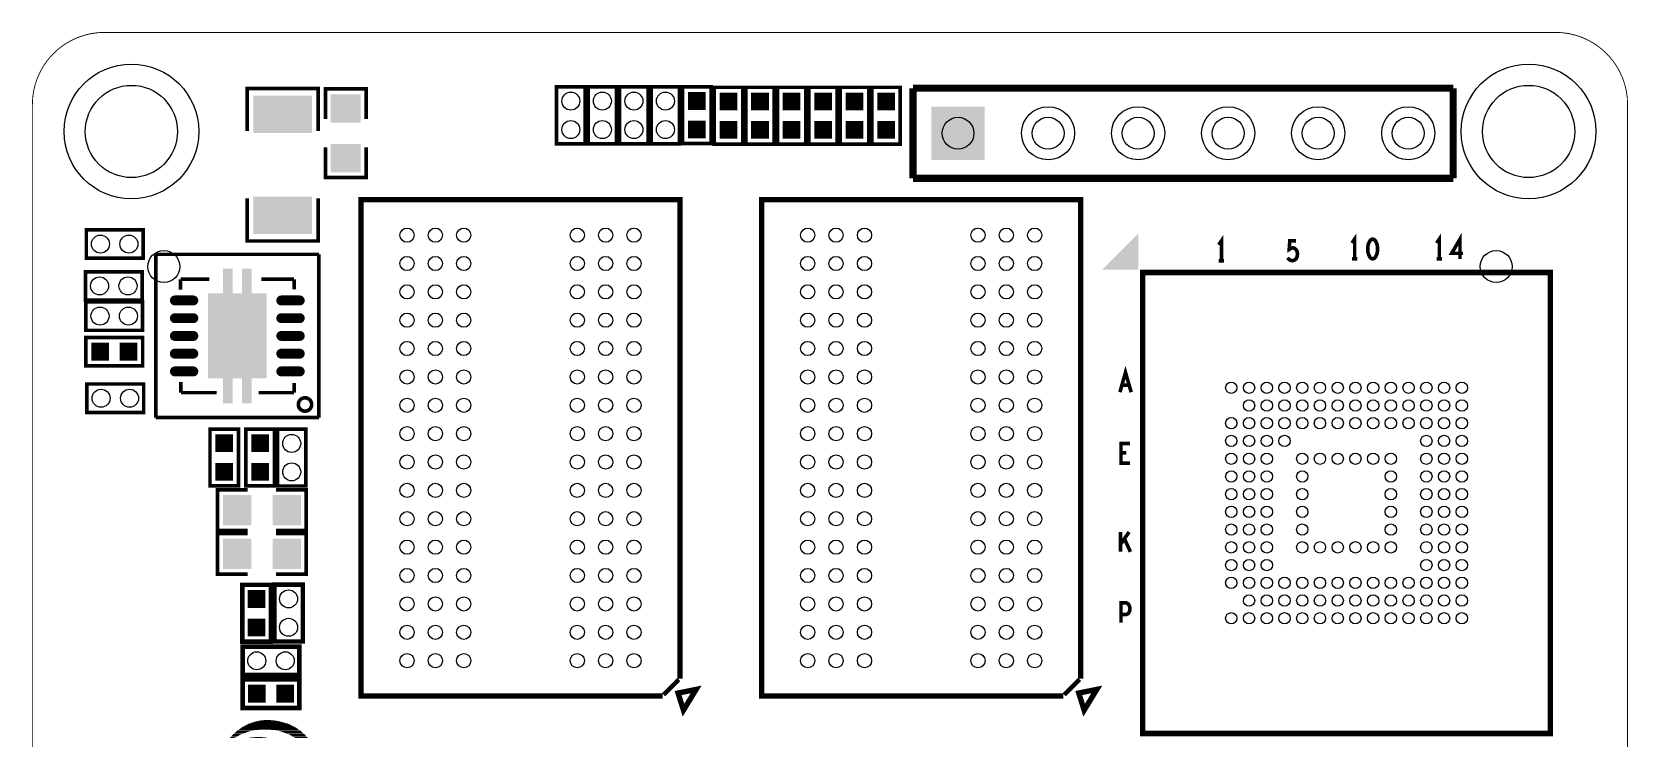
# Model space of a CAD drawing. Extents: x 0 to 1.77, y 0.1 to 2.36.
# Drawn here: x -0.001 to 1.772, y 1.579 to 2.363 of the extents above; entities that cross this region are included whole.
import ezdxf

# ---------------------------------------------------------------- set-up
doc = ezdxf.new("R2010")
doc.units = 0
doc.layers.get('0').update_dxf_attribs({"linetype": 'CONTINUOUS'})
doc.layers.add('ASSY_ART', color=2, linetype='CONTINUOUS')
doc.layers.add('ZYNQ_CORE_2V3_0', color=7, linetype='CONTINUOUS')

# ---------------------------------------------------------------- blocks, each defined once
blk = doc.blocks.new('RECTANGLE_4')
blk.add_solid([(0.01575, 0.01675), (0.01575, -0.01675), (-0.01575, 0.01675), (-0.01575, -0.01675)])
blk = doc.blocks.new('OBLONG_13')
at = {"const_width": 0.011}
blk.add_lwpolyline([(0.01025, 0), (-0.01025, 0)], dxfattribs=at)
at = {"const_width": 0.0055}
for points in [[(-0.013, 0, 1), (-0.0075, 0, 1)], [(0.0075, 0, 1), (0.013, 0, 1)]]:
    blk.add_lwpolyline(points, format="xyb", close=True, dxfattribs=at)
blk = doc.blocks.new('ROUND_2')
blk.add_circle((0, 0), 0.01)
blk = doc.blocks.new('RECTANGLE_14')
blk.add_solid([(0.0325, 0.02065), (0.0325, -0.02065), (-0.0325, 0.02065), (-0.0325, -0.02065)])
blk = doc.blocks.new('ROUND_8')
blk.add_circle((0, 0), 0.0748)
blk = doc.blocks.new('SQUARE_35')
blk.add_solid([(0.02955, 0.02955), (0.02955, -0.02955), (-0.02955, 0.02955), (-0.02955, -0.02955)])
blk = doc.blocks.new('ROUND_15')
blk.add_circle((0, 0), 0.0177)
blk = doc.blocks.new('RECTANGLE_16')
blk.add_solid([(0.01675, 0.01575), (0.01675, -0.01575), (-0.01675, 0.01575), (-0.01675, -0.01575)])
blk = doc.blocks.new('ROUND_36')
blk.add_circle((0, 0), 0.0063)
blk = doc.blocks.new('SQUARE_9')
blk.add_solid([(0.00985, 0.00985), (0.00985, -0.00985), (-0.00985, 0.00985), (-0.00985, -0.00985)])
blk = doc.blocks.new('CUSTOM_10')
for points in [[(-0.0158, 0.0472), (-0.0158, 0.0748), (-0.0051, 0.0472), (-0.0051, 0.0748)], [(0.0051, 0.0472), (0.0051, 0.0748), (0.0158, 0.0472), (0.0158, 0.0748)], [(-0.0325, -0.0472), (-0.0325, 0.0472), (0.0325, -0.0472), (0.0325, 0.0472)], [(-0.0158, -0.0748), (-0.0158, -0.0472), (-0.0051, -0.0748), (-0.0051, -0.0472)], [(0.0051, -0.0748), (0.0051, -0.0472), (0.0158, -0.0748), (0.0158, -0.0472)]]:
    blk.add_solid(points)
blk = doc.blocks.new('ROUND_33')
blk.add_circle((0, 0), 0.0079)
blk = doc.blocks.new('ROUND_34')
blk.add_circle((0, 0), 0.0295)
blk = doc.blocks.new('ROUND_95')
blk.add_circle((0, 0), 0.0177)
blk = doc.blocks.new('ROUND_96')
blk.add_circle((0, 0), 0.0512)

msp = doc.modelspace()

# ---------------------------------------------------------------- linework, layer by layer
at = {"layer": 'ASSY_ART', "const_width": 0.001}
for points in [[(0.08, 2.3622, 0.414214), (0, 2.2822)], [(1.7716, 2.2822, 0.414214), (1.6917, 2.3622)]]:
    msp.add_lwpolyline(points, format="xyb", dxfattribs=at)
at = {"layer": 'ASSY_ART'}
for points, const_width in [([(1.6917, 2.3622), (0.08, 2.3622)], 0.001), ([(0.3174, 2.2526), (0.3174, 2.2998), (0.2386, 2.2998), (0.2386, 2.2526)], 0.004), ([(0.3706, 2.266), (0.3706, 2.2994), (0.3254, 2.2994), (0.3254, 2.266)], 0.004), ([(0.5822, 2.3016), (0.5822, 2.2386), (0.6138, 2.2386), (0.6138, 2.3016), (0.5822, 2.3016)], 0.004), ([(0.6172, 2.3016), (0.6172, 2.2386), (0.6488, 2.2386), (0.6488, 2.3016), (0.6172, 2.3016)], 0.004), ([(0.6522, 2.3016), (0.6522, 2.2386), (0.6838, 2.2386), (0.6838, 2.3016), (0.6522, 2.3016)], 0.004), ([(0.6872, 2.3016), (0.6872, 2.2386), (0.7188, 2.2386), (0.7188, 2.3016), (0.6872, 2.3016)], 0.004), ([(0.7222, 2.3017), (0.7222, 2.2387), (0.7538, 2.2387), (0.7538, 2.3017), (0.7222, 2.3017)], 0.004), ([(0.7573, 2.3012), (0.7573, 2.2382), (0.7888, 2.2382), (0.7888, 2.3012), (0.7573, 2.3012)], 0.004), ([(0.7923, 2.3012), (0.7923, 2.2382), (0.8238, 2.2382), (0.8238, 2.3012), (0.7923, 2.3012)], 0.004), ([(0.8274, 2.3012), (0.8274, 2.2382), (0.8589, 2.2382), (0.8589, 2.3012), (0.8274, 2.3012)], 0.004), ([(0.8623, 2.3012), (0.8623, 2.2382), (0.8938, 2.2382), (0.8938, 2.3012), (0.8623, 2.3012)], 0.004), ([(0.8973, 2.3012), (0.8973, 2.2382), (0.9288, 2.2382), (0.9288, 2.3012), (0.8973, 2.3012)], 0.004), ([(0.9323, 2.3012), (0.9323, 2.2382), (0.9638, 2.2382), (0.9638, 2.3012), (0.9323, 2.3012)], 0.004), ([(0.978, 2.3002), (1.578, 2.3002)], 0.0079), ([(0.978, 2.2002), (0.978, 2.3002)], 0.0079), ([(1.578, 2.3002), (1.578, 2.2002)], 0.0079), ([(0, 2.2822), (0, 2.22)], 0.001), ([(1.7716, 0.1784), (1.7716, 2.2822)], 0.001), ([(0.3706, 2.2344), (0.3706, 2.201), (0.3254, 2.201), (0.3254, 2.2344)], 0.004), ([(0, 2.22), (0, 0.1784)], 0.001), ([(1.578, 2.2002), (0.978, 2.2002)], 0.0079), ([(0.3174, 2.1778), (0.3174, 2.1306), (0.2386, 2.1306), (0.2386, 2.1778)], 0.004), ([(0.7001, 1.6253), (0.3649, 1.6253), (0.3649, 2.1765), (0.7193, 2.1765), (0.7193, 1.6447)], 0.006), ([(1.1451, 1.6253), (0.8099, 1.6253), (0.8099, 2.1765), (1.1643, 2.1765), (1.1643, 1.6447)], 0.006), ([(0.1229, 2.143), (0.0599, 2.143), (0.0599, 2.1114), (0.1229, 2.1114), (0.1229, 2.143)], 0.004), ([(1.3205, 2.1087), (1.3205, 2.1307), (1.3175, 2.1263)], 0.004), ([(1.394, 2.112), (1.3955, 2.1102), (1.3973, 2.1091), (1.3995, 2.1087), (1.4018, 2.1094), (1.4035, 2.1109), (1.4047, 2.1135), (1.405, 2.1164), (1.4045, 2.1193), (1.4033, 2.1212), (1.4015, 2.1226), (1.3998, 2.123), (1.398, 2.1226), (1.3958, 2.1212), (1.3965, 2.1307), (1.4033, 2.1307)], 0.004), ([(1.4685, 2.1107), (1.4685, 2.1327), (1.4655, 2.1283)], 0.004), ([(1.4885, 2.1327), (1.4865, 2.132), (1.485, 2.1301), (1.484, 2.1279), (1.4832, 2.125), (1.483, 2.1217), (1.4832, 2.1184), (1.484, 2.1155), (1.485, 2.1133), (1.4865, 2.1114), (1.4885, 2.1107), (1.4905, 2.1114), (1.492, 2.1133), (1.493, 2.1155), (1.4937, 2.1184), (1.494, 2.1217), (1.4937, 2.125), (1.493, 2.1279), (1.492, 2.1301), (1.4905, 2.132), (1.4885, 2.1327)], 0.004), ([(1.5625, 2.1107), (1.5625, 2.1327), (1.5595, 2.1283)], 0.004), ([(1.5855, 2.1107), (1.5855, 2.1327), (1.5762, 2.1169), (1.5888, 2.1169)], 0.004), ([(0.137, 1.9346), (0.137, 2.1158)], 0.004), ([(0.137, 2.1158), (0.3182, 2.1158)], 0.004), ([(0.3182, 2.1158), (0.3182, 1.9346)], 0.004), ([(1.3175, 2.1087), (1.3235, 2.1087)], 0.004), ([(1.4655, 2.1107), (1.4715, 2.1107)], 0.004), ([(1.5595, 2.1107), (1.5655, 2.1107)], 0.004), ([(0.1219, 2.0965), (0.0589, 2.0965), (0.0589, 2.0649), (0.1219, 2.0649), (0.1219, 2.0965)], 0.004), ([(1.2331, 2.0956), (1.6859, 2.0956), (1.6859, 1.5838), (1.2331, 1.5838), (1.2331, 2.0956)], 0.006), ([(0.1966, 2.0882), (0.1646, 2.0882)], 0.004), ([(0.1646, 2.0882), (0.1646, 2.0766)], 0.004), ([(0.2906, 2.0882), (0.2541, 2.0882)], 0.004), ([(0.2906, 2.0768), (0.2906, 2.0882)], 0.004), ([(0.1224, 2.063), (0.0594, 2.063), (0.0594, 2.0314), (0.1224, 2.0314), (0.1224, 2.063)], 0.004), ([(0.1225, 2.0235), (0.0595, 2.0235), (0.0595, 1.9919), (0.1225, 1.9919), (0.1225, 2.0235)], 0.004), ([(1.2078, 1.9627), (1.214, 1.9847), (1.2203, 1.9627)], 0.004), ([(0.1236, 1.9718), (0.0606, 1.9718), (0.0606, 1.9402), (0.1236, 1.9402), (0.1236, 1.9718)], 0.004), ([(0.1649, 1.9622), (0.1649, 1.9739)], 0.004), ([(0.2906, 1.9728), (0.2906, 1.9622)], 0.004), ([(1.218, 1.9704), (1.21, 1.9704)], 0.004), ([(0.2048, 1.9622), (0.1649, 1.9622)], 0.004), ([(0.2906, 1.9622), (0.2515, 1.9622)], 0.004), ([(0.3182, 1.9346), (0.137, 1.9346)], 0.004), ([(0.2288, 1.8587), (0.2288, 1.9217), (0.1973, 1.9217), (0.1973, 1.8587), (0.2288, 1.8587)], 0.004), ([(0.2372, 1.9217), (0.2372, 1.8587), (0.2687, 1.8587), (0.2687, 1.9217), (0.2372, 1.9217)], 0.004), ([(0.2722, 1.9216), (0.2722, 1.8586), (0.3038, 1.8586), (0.3038, 1.9216), (0.2722, 1.9216)], 0.004), ([(1.219, 1.8839), (1.209, 1.8839), (1.209, 1.9059), (1.219, 1.9059)], 0.004), ([(1.215, 1.8953), (1.209, 1.8953)], 0.004), ([(0.2392, 1.8544), (0.2057, 1.8544), (0.2057, 1.8093), (0.2392, 1.8093)], 0.004), ([(0.2707, 1.8544), (0.3041, 1.8544), (0.3041, 1.8093), (0.2707, 1.8093)], 0.004), ([(1.2085, 1.7855), (1.2085, 1.8075)], 0.004), ([(1.218, 1.8075), (1.2085, 1.7939)], 0.004), ([(0.2392, 1.8059), (0.2057, 1.8059), (0.2057, 1.7607), (0.2392, 1.7607)], 0.004), ([(0.2707, 1.8059), (0.3041, 1.8059), (0.3041, 1.7607), (0.2707, 1.7607)], 0.004), ([(1.2195, 1.7855), (1.2127, 1.8002)], 0.004), ([(0.2332, 1.7488), (0.2332, 1.6858), (0.2648, 1.6858), (0.2648, 1.7488), (0.2332, 1.7488)], 0.005), ([(0.3003, 1.686), (0.3003, 1.749), (0.2687, 1.749), (0.2687, 1.686), (0.3003, 1.686)], 0.005), ([(1.209, 1.7068), (1.209, 1.7288), (1.215, 1.7288), (1.217, 1.7277), (1.2185, 1.7251), (1.219, 1.7222), (1.2185, 1.7193), (1.2172, 1.7171), (1.215, 1.716), (1.209, 1.716)], 0.004), ([(0.2965, 1.6803), (0.2335, 1.6803), (0.2335, 1.6487), (0.2965, 1.6487), (0.2965, 1.6803)], 0.005), ([(0.2335, 1.6122), (0.2965, 1.6122), (0.2965, 1.6438), (0.2335, 1.6438), (0.2335, 1.6122)], 0.005), ([(0.718, 1.6437), (0.701, 1.6268)], 0.005), ([(0.7171, 1.6287), (0.7231, 1.6097), (0.7371, 1.6327), (0.7171, 1.6287)], 0.006), ([(1.163, 1.6437), (1.146, 1.6268)], 0.005), ([(1.1621, 1.6287), (1.1681, 1.6097), (1.1821, 1.6327), (1.1621, 1.6287)], 0.006), ([(0.2813, 1.5954), (0.2427, 1.5954)], 0.00033), ([(0.2799, 1.5958), (0.2437, 1.5958)], 0.00033), ([(0.2789, 1.5961), (0.2444, 1.5961)], 0.00033), ([(0.2776, 1.5965), (0.2457, 1.5965)], 0.00033), ([(0.2762, 1.5968), (0.2467, 1.5968)], 0.00033), ([(0.2749, 1.5971), (0.2481, 1.5971)], 0.00033), ([(0.2732, 1.5975), (0.2498, 1.5975)], 0.00033), ([(0.2712, 1.5978), (0.2515, 1.5978)], 0.00033), ([(0.2688, 1.5981), (0.2535, 1.5981)], 0.00033), ([(0.2651, 1.5985), (0.2569, 1.5985)], 0.00033), ([(0.2246, 1.5789), (0.2194, 1.5789)], 0.00033), ([(0.2256, 1.5796), (0.2197, 1.5796)], 0.00033), ([(0.2253, 1.5792), (0.2197, 1.5792)], 0.00033), ([(0.2263, 1.5799), (0.2201, 1.5799)], 0.00033), ([(0.2269, 1.5803), (0.2204, 1.5803)], 0.00033), ([(0.2273, 1.5806), (0.2208, 1.5806)], 0.00033), ([(0.228, 1.5809), (0.2211, 1.5809)], 0.00033), ([(0.2286, 1.5813), (0.2214, 1.5813)], 0.00033), ([(0.2293, 1.5816), (0.2218, 1.5816)], 0.00033), ([(0.23, 1.5819), (0.2221, 1.5819)], 0.00033), ([(0.2306, 1.5823), (0.2224, 1.5823)], 0.00033), ([(0.2313, 1.5826), (0.2228, 1.5826)], 0.00033), ([(0.232, 1.583), (0.2231, 1.583)], 0.00033), ([(0.233, 1.5833), (0.2235, 1.5833)], 0.00033), ([(0.2337, 1.5836), (0.2238, 1.5836)], 0.00033), ([(0.2344, 1.584), (0.2241, 1.584)], 0.00033), ([(0.2354, 1.5843), (0.2245, 1.5843)], 0.00033), ([(0.2364, 1.5846), (0.2248, 1.5846)], 0.00033), ([(0.2374, 1.585), (0.2255, 1.585)], 0.00033), ([(0.2384, 1.5853), (0.2258, 1.5853)], 0.00033), ([(0.2394, 1.5857), (0.2261, 1.5857)], 0.00033), ([(0.2404, 1.586), (0.2265, 1.586)], 0.00033), ([(0.2418, 1.5863), (0.2268, 1.5863)], 0.00033), ([(0.2431, 1.5867), (0.2272, 1.5867)], 0.00033), ([(0.2448, 1.587), (0.2278, 1.587)], 0.00033), ([(0.2465, 1.5873), (0.2282, 1.5873)], 0.00033), ([(0.2485, 1.5877), (0.2285, 1.5877)], 0.00033), ([(0.2516, 1.588), (0.2292, 1.588)], 0.00033), ([(0.2954, 1.5884), (0.2295, 1.5884)], 0.00033), ([(0.2951, 1.5887), (0.2299, 1.5887)], 0.00033), ([(0.2948, 1.589), (0.2305, 1.589)], 0.00033), ([(0.2941, 1.5894), (0.2309, 1.5894)], 0.00033), ([(0.2934, 1.5897), (0.2316, 1.5897)], 0.00033), ([(0.2931, 1.59), (0.2319, 1.59)], 0.00033), ([(0.2924, 1.5904), (0.2326, 1.5904)], 0.00033), ([(0.2917, 1.5907), (0.2329, 1.5907)], 0.00033), ([(0.2914, 1.5911), (0.2336, 1.5911)], 0.00033), ([(0.2907, 1.5914), (0.2339, 1.5914)], 0.00033), ([(0.29, 1.5917), (0.2346, 1.5917)], 0.00033), ([(0.2894, 1.5921), (0.2353, 1.5921)], 0.00033), ([(0.2887, 1.5924), (0.2359, 1.5924)], 0.00033), ([(0.288, 1.5927), (0.2366, 1.5927)], 0.00033), ([(0.2873, 1.5931), (0.2373, 1.5931)], 0.00033), ([(0.2867, 1.5934), (0.238, 1.5934)], 0.00033), ([(0.2857, 1.5938), (0.2386, 1.5938)], 0.00033), ([(0.285, 1.5941), (0.2393, 1.5941)], 0.00033), ([(0.284, 1.5944), (0.24, 1.5944)], 0.00033), ([(0.261, 1.5789), (0.2407, 1.5789)], 0.00033), ([(0.283, 1.5948), (0.241, 1.5948)], 0.00033), ([(0.2823, 1.5951), (0.2417, 1.5951)], 0.00033), ([(0.2587, 1.5792), (0.243, 1.5792)], 0.00033), ([(0.255, 1.5796), (0.2467, 1.5796)], 0.00033), ([(0.2961, 1.588), (0.265, 1.588)], 0.00033), ([(0.2965, 1.5877), (0.268, 1.5877)], 0.00033), ([(0.2971, 1.5873), (0.27, 1.5873)], 0.00033), ([(0.2975, 1.587), (0.2717, 1.587)], 0.00033), ([(0.2978, 1.5867), (0.2734, 1.5867)], 0.00033), ([(0.2982, 1.5863), (0.2747, 1.5863)], 0.00033), ([(0.2988, 1.586), (0.2761, 1.586)], 0.00033), ([(0.2992, 1.5857), (0.2771, 1.5857)], 0.00033), ([(0.2995, 1.5853), (0.2781, 1.5853)], 0.00033), ([(0.2998, 1.585), (0.2791, 1.585)], 0.00033), ([(0.3002, 1.5846), (0.2802, 1.5846)], 0.00033), ([(0.3005, 1.5843), (0.2812, 1.5843)], 0.00033), ([(0.3012, 1.584), (0.2822, 1.584)], 0.00033), ([(0.3015, 1.5836), (0.2828, 1.5836)], 0.00033), ([(0.3019, 1.5833), (0.2835, 1.5833)], 0.00033), ([(0.3022, 1.583), (0.2845, 1.583)], 0.00033), ([(0.3025, 1.5826), (0.2852, 1.5826)], 0.00033), ([(0.3029, 1.5823), (0.2859, 1.5823)], 0.00033), ([(0.3032, 1.5819), (0.2866, 1.5819)], 0.00033), ([(0.3035, 1.5816), (0.2872, 1.5816)], 0.00033), ([(0.3039, 1.5813), (0.2879, 1.5813)], 0.00033), ([(0.3042, 1.5809), (0.2883, 1.5809)], 0.00033), ([(0.3042, 1.5806), (0.2889, 1.5806)], 0.00033), ([(0.3046, 1.5803), (0.2896, 1.5803)], 0.00033), ([(0.3049, 1.5799), (0.2899, 1.5799)], 0.00033), ([(0.3052, 1.5796), (0.2906, 1.5796)], 0.00033), ([(0.3056, 1.5792), (0.2913, 1.5792)], 0.00033), ([(0.3059, 1.5789), (0.2916, 1.5789)], 0.00033)]:
    msp.add_lwpolyline(points, dxfattribs=dict(at, const_width=const_width))
at = {"layer": 'ASSY_ART', "const_width": 0.004}
msp.add_lwpolyline([(0.2954, 1.9491, 1), (0.3102, 1.9491, 1)], format="xyb", close=True, dxfattribs=at)
at = {"layer": 'ASSY_ART'}
msp.add_solid([(1.1881, 2.0986), (1.2281, 2.1386), (1.2281, 2.0986), (1.2281, 2.1386)], dxfattribs=at)

# ---------------------------------------------------------------- block references
for name, p in [('ROUND_8', (0.11, 2.2522)), ('ROUND_8', (1.6617, 2.2522)), ('RECTANGLE_14', (0.278, 2.2713)), ('RECTANGLE_16', (0.348, 2.2778)), ('ROUND_2', (0.598, 2.2859)), ('ROUND_2', (0.633, 2.2859)), ('ROUND_2', (0.668, 2.2859)), ('ROUND_2', (0.703, 2.2859)), ('SQUARE_9', (0.738, 2.286)), ('SQUARE_9', (0.7731, 2.2855)), ('SQUARE_9', (0.8081, 2.2855)), ('SQUARE_9', (0.8431, 2.2855)), ('SQUARE_9', (0.8781, 2.2855)), ('SQUARE_9', (0.9131, 2.2855)), ('SQUARE_9', (0.9481, 2.2855)), ('SQUARE_35', (1.028, 2.2502)), ('ROUND_34', (1.128, 2.2502)), ('ROUND_34', (1.228, 2.2502)), ('ROUND_34', (1.328, 2.2502)), ('ROUND_34', (1.428, 2.2502)), ('ROUND_34', (1.528, 2.2502)), ('ROUND_2', (0.598, 2.2543)), ('ROUND_2', (0.633, 2.2543)), ('ROUND_2', (0.668, 2.2543)), ('ROUND_2', (0.703, 2.2543)), ('SQUARE_9', (0.738, 2.2544)), ('SQUARE_9', (0.7731, 2.2539)), ('SQUARE_9', (0.8081, 2.2539)), ('SQUARE_9', (0.8431, 2.2539)), ('SQUARE_9', (0.8781, 2.2539)), ('SQUARE_9', (0.9131, 2.2539)), ('SQUARE_9', (0.9481, 2.2539)), ('RECTANGLE_16', (0.348, 2.2226)), ('RECTANGLE_14', (0.278, 2.1591)), ('ROUND_33', (0.4161, 2.1371)), ('ROUND_33', (0.4476, 2.1371)), ('ROUND_33', (0.4791, 2.1371)), ('ROUND_33', (0.6051, 2.1371)), ('ROUND_33', (0.6366, 2.1371)), ('ROUND_33', (0.6681, 2.1371)), ('ROUND_33', (0.8611, 2.1371)), ('ROUND_33', (0.8926, 2.1371)), ('ROUND_33', (0.9241, 2.1371)), ('ROUND_33', (1.0501, 2.1371)), ('ROUND_33', (1.0816, 2.1371)), ('ROUND_33', (1.1131, 2.1371)), ('ROUND_2', (0.0756, 2.1272)), ('ROUND_2', (0.1072, 2.1272)), ('ROUND_15', (0.146, 2.1022)), ('ROUND_33', (0.4161, 2.1056)), ('ROUND_33', (0.4476, 2.1056)), ('ROUND_33', (0.4791, 2.1056)), ('ROUND_33', (0.6051, 2.1056)), ('ROUND_33', (0.6366, 2.1056)), ('ROUND_33', (0.6681, 2.1056)), ('ROUND_33', (0.8611, 2.1056)), ('ROUND_33', (0.8926, 2.1056)), ('ROUND_33', (0.9241, 2.1056)), ('ROUND_33', (1.0501, 2.1056)), ('ROUND_33', (1.0816, 2.1056)), ('ROUND_33', (1.1131, 2.1056)), ('ROUND_15', (1.6257, 2.1022)), ('CUSTOM_10', (0.2276, 2.0252)), ('ROUND_2', (0.0746, 2.0807)), ('ROUND_2', (0.1062, 2.0807)), ('ROUND_33', (0.4161, 2.0741)), ('ROUND_33', (0.4476, 2.0741)), ('ROUND_33', (0.4791, 2.0741)), ('ROUND_33', (0.6051, 2.0741)), ('ROUND_33', (0.6366, 2.0741)), ('ROUND_33', (0.6681, 2.0741)), ('ROUND_33', (0.8611, 2.0741)), ('ROUND_33', (0.8926, 2.0741)), ('ROUND_33', (0.9241, 2.0741)), ('ROUND_33', (1.0501, 2.0741)), ('ROUND_33', (1.0816, 2.0741)), ('ROUND_33', (1.1131, 2.0741)), ('ROUND_2', (0.0751, 2.0472)), ('ROUND_2', (0.1067, 2.0472)), ('OBLONG_13', (0.1685, 2.0646)), ('OBLONG_13', (0.2867, 2.0646)), ('OBLONG_13', (0.1685, 2.0449)), ('OBLONG_13', (0.2867, 2.0449)), ('ROUND_33', (0.4161, 2.0427)), ('ROUND_33', (0.4476, 2.0427)), ('ROUND_33', (0.4791, 2.0427)), ('ROUND_33', (0.6051, 2.0427)), ('ROUND_33', (0.6366, 2.0427)), ('ROUND_33', (0.6681, 2.0427)), ('ROUND_33', (0.8611, 2.0427)), ('ROUND_33', (0.8926, 2.0427)), ('ROUND_33', (0.9241, 2.0427)), ('ROUND_33', (1.0501, 2.0427)), ('ROUND_33', (1.0816, 2.0427)), ('ROUND_33', (1.1131, 2.0427)), ('OBLONG_13', (0.1685, 2.0252)), ('OBLONG_13', (0.2867, 2.0252)), ('SQUARE_9', (0.0752, 2.0077)), ('SQUARE_9', (0.1068, 2.0077)), ('OBLONG_13', (0.1685, 2.0055)), ('OBLONG_13', (0.2867, 2.0055)), ('ROUND_33', (0.4161, 2.0112)), ('ROUND_33', (0.4476, 2.0112)), ('ROUND_33', (0.4791, 2.0112)), ('ROUND_33', (0.6051, 2.0112)), ('ROUND_33', (0.6366, 2.0112)), ('ROUND_33', (0.6681, 2.0112)), ('ROUND_33', (0.8611, 2.0112)), ('ROUND_33', (0.8926, 2.0112)), ('ROUND_33', (0.9241, 2.0112)), ('ROUND_33', (1.0501, 2.0112)), ('ROUND_33', (1.0816, 2.0112)), ('ROUND_33', (1.1131, 2.0112)), ('OBLONG_13', (0.1685, 1.9858)), ('OBLONG_13', (0.2867, 1.9858)), ('ROUND_33', (0.4161, 1.9797)), ('ROUND_33', (0.4476, 1.9797)), ('ROUND_33', (0.4791, 1.9797)), ('ROUND_33', (0.6051, 1.9797)), ('ROUND_33', (0.6366, 1.9797)), ('ROUND_33', (0.6681, 1.9797)), ('ROUND_33', (0.8611, 1.9797)), ('ROUND_33', (0.8926, 1.9797)), ('ROUND_33', (0.9241, 1.9797)), ('ROUND_33', (1.0501, 1.9797)), ('ROUND_33', (1.0816, 1.9797)), ('ROUND_33', (1.1131, 1.9797)), ('ROUND_36', (1.3315, 1.9677)), ('ROUND_36', (1.3512, 1.9677)), ('ROUND_36', (1.3709, 1.9677)), ('ROUND_36', (1.3906, 1.9677)), ('ROUND_36', (1.4103, 1.9677)), ('ROUND_36', (1.43, 1.9677)), ('ROUND_36', (1.4497, 1.9677)), ('ROUND_36', (1.4693, 1.9677)), ('ROUND_36', (1.489, 1.9677)), ('ROUND_36', (1.5087, 1.9677)), ('ROUND_36', (1.5284, 1.9677)), ('ROUND_36', (1.5481, 1.9677)), ('ROUND_36', (1.5678, 1.9677)), ('ROUND_36', (1.5875, 1.9677)), ('ROUND_2', (0.0763, 1.956)), ('ROUND_2', (0.1079, 1.956)), ('ROUND_33', (0.4161, 1.9482)), ('ROUND_33', (0.4476, 1.9482)), ('ROUND_33', (0.4791, 1.9482)), ('ROUND_33', (0.6051, 1.9482)), ('ROUND_33', (0.6366, 1.9482)), ('ROUND_33', (0.6681, 1.9482)), ('ROUND_33', (0.8611, 1.9482)), ('ROUND_33', (0.8926, 1.9482)), ('ROUND_33', (0.9241, 1.9482)), ('ROUND_33', (1.0501, 1.9482)), ('ROUND_33', (1.0816, 1.9482)), ('ROUND_33', (1.1131, 1.9482)), ('ROUND_36', (1.3512, 1.948)), ('ROUND_36', (1.3709, 1.948)), ('ROUND_36', (1.3906, 1.948)), ('ROUND_36', (1.4103, 1.948)), ('ROUND_36', (1.43, 1.948)), ('ROUND_36', (1.4497, 1.948)), ('ROUND_36', (1.4693, 1.948)), ('ROUND_36', (1.489, 1.948)), ('ROUND_36', (1.5087, 1.948)), ('ROUND_36', (1.5284, 1.948)), ('ROUND_36', (1.5481, 1.948)), ('ROUND_36', (1.5678, 1.948)), ('ROUND_36', (1.5875, 1.948)), ('ROUND_36', (1.3315, 1.9283)), ('ROUND_36', (1.3512, 1.9283)), ('ROUND_36', (1.3709, 1.9283)), ('ROUND_36', (1.3906, 1.9283)), ('ROUND_36', (1.4103, 1.9283)), ('ROUND_36', (1.43, 1.9283)), ('ROUND_36', (1.4497, 1.9283)), ('ROUND_36', (1.4693, 1.9283)), ('ROUND_36', (1.489, 1.9283)), ('ROUND_36', (1.5087, 1.9283)), ('ROUND_36', (1.5284, 1.9283)), ('ROUND_36', (1.5481, 1.9283)), ('ROUND_36', (1.5678, 1.9283)), ('ROUND_36', (1.5875, 1.9283)), ('SQUARE_9', (0.213, 1.906)), ('SQUARE_9', (0.253, 1.906)), ('ROUND_2', (0.288, 1.9059)), ('ROUND_33', (0.4161, 1.9167)), ('ROUND_33', (0.4476, 1.9167)), ('ROUND_33', (0.4791, 1.9167)), ('ROUND_33', (0.6051, 1.9167)), ('ROUND_33', (0.6366, 1.9167)), ('ROUND_33', (0.6681, 1.9167)), ('ROUND_33', (0.8611, 1.9167)), ('ROUND_33', (0.8926, 1.9167)), ('ROUND_33', (0.9241, 1.9167)), ('ROUND_33', (1.0501, 1.9167)), ('ROUND_33', (1.0816, 1.9167)), ('ROUND_33', (1.1131, 1.9167)), ('ROUND_36', (1.3315, 1.9086)), ('ROUND_36', (1.3512, 1.9086)), ('ROUND_36', (1.3709, 1.9086)), ('ROUND_36', (1.3906, 1.9086)), ('ROUND_36', (1.5481, 1.9086)), ('ROUND_36', (1.5678, 1.9086)), ('ROUND_36', (1.5875, 1.9086)), ('SQUARE_9', (0.213, 1.8744)), ('SQUARE_9', (0.253, 1.8744)), ('ROUND_2', (0.288, 1.8743)), ('ROUND_33', (0.4161, 1.8852)), ('ROUND_33', (0.4476, 1.8852)), ('ROUND_33', (0.4791, 1.8852)), ('ROUND_33', (0.6051, 1.8852)), ('ROUND_33', (0.6366, 1.8852)), ('ROUND_33', (0.6681, 1.8852)), ('ROUND_33', (0.8611, 1.8852)), ('ROUND_33', (0.8926, 1.8852)), ('ROUND_33', (0.9241, 1.8852)), ('ROUND_33', (1.0501, 1.8852)), ('ROUND_33', (1.0816, 1.8852)), ('ROUND_33', (1.1131, 1.8852)), ('ROUND_36', (1.3315, 1.8889)), ('ROUND_36', (1.3512, 1.8889)), ('ROUND_36', (1.3709, 1.8889)), ('ROUND_36', (1.4103, 1.8889)), ('ROUND_36', (1.43, 1.8889)), ('ROUND_36', (1.4497, 1.8889)), ('ROUND_36', (1.4693, 1.8889)), ('ROUND_36', (1.489, 1.8889)), ('ROUND_36', (1.5087, 1.8889)), ('ROUND_36', (1.5481, 1.8889)), ('ROUND_36', (1.5678, 1.8889)), ('ROUND_36', (1.5875, 1.8889)), ('ROUND_33', (0.4161, 1.8537)), ('ROUND_33', (0.4476, 1.8537)), ('ROUND_33', (0.4791, 1.8537)), ('ROUND_33', (0.6051, 1.8537)), ('ROUND_33', (0.6366, 1.8537)), ('ROUND_33', (0.6681, 1.8537)), ('ROUND_33', (0.8611, 1.8537)), ('ROUND_33', (0.8926, 1.8537)), ('ROUND_33', (0.9241, 1.8537)), ('ROUND_33', (1.0501, 1.8537)), ('ROUND_33', (1.0816, 1.8537)), ('ROUND_33', (1.1131, 1.8537)), ('ROUND_36', (1.3315, 1.8692)), ('ROUND_36', (1.3512, 1.8692)), ('ROUND_36', (1.3709, 1.8692)), ('ROUND_36', (1.4103, 1.8692)), ('ROUND_36', (1.5087, 1.8692)), ('ROUND_36', (1.5481, 1.8692)), ('ROUND_36', (1.5678, 1.8692)), ('ROUND_36', (1.5875, 1.8692)), ('RECTANGLE_4', (0.2273, 1.8318)), ('RECTANGLE_4', (0.2826, 1.8318)), ('ROUND_36', (1.3315, 1.8495)), ('ROUND_36', (1.3512, 1.8495)), ('ROUND_36', (1.3709, 1.8495)), ('ROUND_36', (1.4103, 1.8495)), ('ROUND_36', (1.5087, 1.8495)), ('ROUND_36', (1.5481, 1.8495)), ('ROUND_36', (1.5678, 1.8495)), ('ROUND_36', (1.5875, 1.8495)), ('ROUND_33', (0.4161, 1.8222)), ('ROUND_33', (0.4476, 1.8222)), ('ROUND_33', (0.4791, 1.8222)), ('ROUND_33', (0.6051, 1.8222)), ('ROUND_33', (0.6366, 1.8222)), ('ROUND_33', (0.6681, 1.8222)), ('ROUND_33', (0.8611, 1.8222)), ('ROUND_33', (0.8926, 1.8222)), ('ROUND_33', (0.9241, 1.8222)), ('ROUND_33', (1.0501, 1.8222)), ('ROUND_33', (1.0816, 1.8222)), ('ROUND_33', (1.1131, 1.8222)), ('ROUND_36', (1.3315, 1.8299)), ('ROUND_36', (1.3512, 1.8299)), ('ROUND_36', (1.3709, 1.8299)), ('ROUND_36', (1.4103, 1.8299)), ('ROUND_36', (1.5087, 1.8299)), ('ROUND_36', (1.5481, 1.8299)), ('ROUND_36', (1.5678, 1.8299)), ('ROUND_36', (1.5875, 1.8299)), ('ROUND_36', (1.3315, 1.8102)), ('ROUND_36', (1.3512, 1.8102)), ('ROUND_36', (1.3709, 1.8102)), ('ROUND_36', (1.4103, 1.8102)), ('ROUND_36', (1.5087, 1.8102)), ('ROUND_36', (1.5481, 1.8102)), ('ROUND_36', (1.5678, 1.8102)), ('ROUND_36', (1.5875, 1.8102)), ('RECTANGLE_4', (0.2273, 1.7833)), ('RECTANGLE_4', (0.2826, 1.7833)), ('ROUND_33', (0.4161, 1.7907)), ('ROUND_33', (0.4476, 1.7907)), ('ROUND_33', (0.4791, 1.7907)), ('ROUND_33', (0.6051, 1.7907)), ('ROUND_33', (0.6366, 1.7907)), ('ROUND_33', (0.6681, 1.7907)), ('ROUND_33', (0.8611, 1.7907)), ('ROUND_33', (0.8926, 1.7907)), ('ROUND_33', (0.9241, 1.7907)), ('ROUND_33', (1.0501, 1.7907)), ('ROUND_33', (1.0816, 1.7907)), ('ROUND_33', (1.1131, 1.7907)), ('ROUND_36', (1.3315, 1.7905)), ('ROUND_36', (1.3512, 1.7905)), ('ROUND_36', (1.3709, 1.7905)), ('ROUND_36', (1.4103, 1.7905)), ('ROUND_36', (1.43, 1.7905)), ('ROUND_36', (1.4497, 1.7905)), ('ROUND_36', (1.4693, 1.7905)), ('ROUND_36', (1.489, 1.7905)), ('ROUND_36', (1.5087, 1.7905)), ('ROUND_36', (1.5481, 1.7905)), ('ROUND_36', (1.5678, 1.7905)), ('ROUND_36', (1.5875, 1.7905)), ('ROUND_36', (1.3315, 1.7708)), ('ROUND_36', (1.3512, 1.7708)), ('ROUND_36', (1.3709, 1.7708)), ('ROUND_36', (1.5481, 1.7708)), ('ROUND_36', (1.5678, 1.7708)), ('ROUND_36', (1.5875, 1.7708)), ('ROUND_33', (0.4161, 1.7592)), ('ROUND_33', (0.4476, 1.7592)), ('ROUND_33', (0.4791, 1.7592)), ('ROUND_33', (0.6051, 1.7592)), ('ROUND_33', (0.6366, 1.7592)), ('ROUND_33', (0.6681, 1.7592)), ('ROUND_33', (0.8611, 1.7592)), ('ROUND_33', (0.8926, 1.7592)), ('ROUND_33', (0.9241, 1.7592)), ('ROUND_33', (1.0501, 1.7592)), ('ROUND_33', (1.0816, 1.7592)), ('ROUND_33', (1.1131, 1.7592)), ('ROUND_36', (1.3315, 1.7511)), ('ROUND_36', (1.3512, 1.7511)), ('ROUND_36', (1.3709, 1.7511)), ('ROUND_36', (1.3906, 1.7511)), ('ROUND_36', (1.4103, 1.7511)), ('ROUND_36', (1.43, 1.7511)), ('ROUND_36', (1.4497, 1.7511)), ('ROUND_36', (1.4693, 1.7511)), ('ROUND_36', (1.489, 1.7511)), ('ROUND_36', (1.5087, 1.7511)), ('ROUND_36', (1.5284, 1.7511)), ('ROUND_36', (1.5481, 1.7511)), ('ROUND_36', (1.5678, 1.7511)), ('ROUND_36', (1.5875, 1.7511)), ('SQUARE_9', (0.249, 1.7331)), ('ROUND_2', (0.2845, 1.7333)), ('ROUND_36', (1.3512, 1.7314)), ('ROUND_36', (1.3709, 1.7314)), ('ROUND_36', (1.3906, 1.7314)), ('ROUND_36', (1.4103, 1.7314)), ('ROUND_36', (1.43, 1.7314)), ('ROUND_36', (1.4497, 1.7314)), ('ROUND_36', (1.4693, 1.7314)), ('ROUND_36', (1.489, 1.7314)), ('ROUND_36', (1.5087, 1.7314)), ('ROUND_36', (1.5284, 1.7314)), ('ROUND_36', (1.5481, 1.7314)), ('ROUND_36', (1.5678, 1.7314)), ('ROUND_36', (1.5875, 1.7314)), ('ROUND_33', (0.4161, 1.7277)), ('ROUND_33', (0.4476, 1.7277)), ('ROUND_33', (0.4791, 1.7277)), ('ROUND_33', (0.6051, 1.7277)), ('ROUND_33', (0.6366, 1.7277)), ('ROUND_33', (0.6681, 1.7277)), ('ROUND_33', (0.8611, 1.7277)), ('ROUND_33', (0.8926, 1.7277)), ('ROUND_33', (0.9241, 1.7277)), ('ROUND_33', (1.0501, 1.7277)), ('ROUND_33', (1.0816, 1.7277)), ('ROUND_33', (1.1131, 1.7277)), ('SQUARE_9', (0.249, 1.7015)), ('ROUND_2', (0.2845, 1.7017)), ('ROUND_33', (0.4161, 1.6962)), ('ROUND_33', (0.4476, 1.6962)), ('ROUND_33', (0.4791, 1.6962)), ('ROUND_33', (0.6051, 1.6962)), ('ROUND_33', (0.6366, 1.6962)), ('ROUND_33', (0.6681, 1.6962)), ('ROUND_33', (0.8611, 1.6962)), ('ROUND_33', (0.8926, 1.6962)), ('ROUND_33', (0.9241, 1.6962)), ('ROUND_33', (1.0501, 1.6962)), ('ROUND_33', (1.0816, 1.6962)), ('ROUND_33', (1.1131, 1.6962)), ('ROUND_36', (1.3315, 1.7117)), ('ROUND_36', (1.3512, 1.7117)), ('ROUND_36', (1.3709, 1.7117)), ('ROUND_36', (1.3906, 1.7117)), ('ROUND_36', (1.4103, 1.7117)), ('ROUND_36', (1.43, 1.7117)), ('ROUND_36', (1.4497, 1.7117)), ('ROUND_36', (1.4693, 1.7117)), ('ROUND_36', (1.489, 1.7117)), ('ROUND_36', (1.5087, 1.7117)), ('ROUND_36', (1.5284, 1.7117)), ('ROUND_36', (1.5481, 1.7117)), ('ROUND_36', (1.5678, 1.7117)), ('ROUND_36', (1.5875, 1.7117)), ('ROUND_2', (0.2492, 1.6645)), ('ROUND_2', (0.2808, 1.6645)), ('ROUND_33', (0.4161, 1.6647)), ('ROUND_33', (0.4476, 1.6647)), ('ROUND_33', (0.4791, 1.6647)), ('ROUND_33', (0.6051, 1.6647)), ('ROUND_33', (0.6366, 1.6647)), ('ROUND_33', (0.6681, 1.6647)), ('ROUND_33', (0.8611, 1.6647)), ('ROUND_33', (0.8926, 1.6647)), ('ROUND_33', (0.9241, 1.6647)), ('ROUND_33', (1.0501, 1.6647)), ('ROUND_33', (1.0816, 1.6647)), ('ROUND_33', (1.1131, 1.6647)), ('SQUARE_9', (0.2492, 1.628)), ('SQUARE_9', (0.2808, 1.628))]:
    msp.add_blockref(name, p, dxfattribs=at)
at = {"layer": 'ZYNQ_CORE_2V3_0'}
for name, p in [('ROUND_96', (0.11, 2.2522)), ('ROUND_96', (1.6617, 2.2522)), ('ROUND_95', (1.028, 2.2502)), ('ROUND_95', (1.128, 2.2502)), ('ROUND_95', (1.228, 2.2502)), ('ROUND_95', (1.328, 2.2502)), ('ROUND_95', (1.428, 2.2502)), ('ROUND_95', (1.528, 2.2502)), ('ROUND_15', (0.146, 2.1022)), ('ROUND_15', (1.6257, 2.1022))]:
    msp.add_blockref(name, p, dxfattribs=at)

doc.saveas('drawing.dxf')
